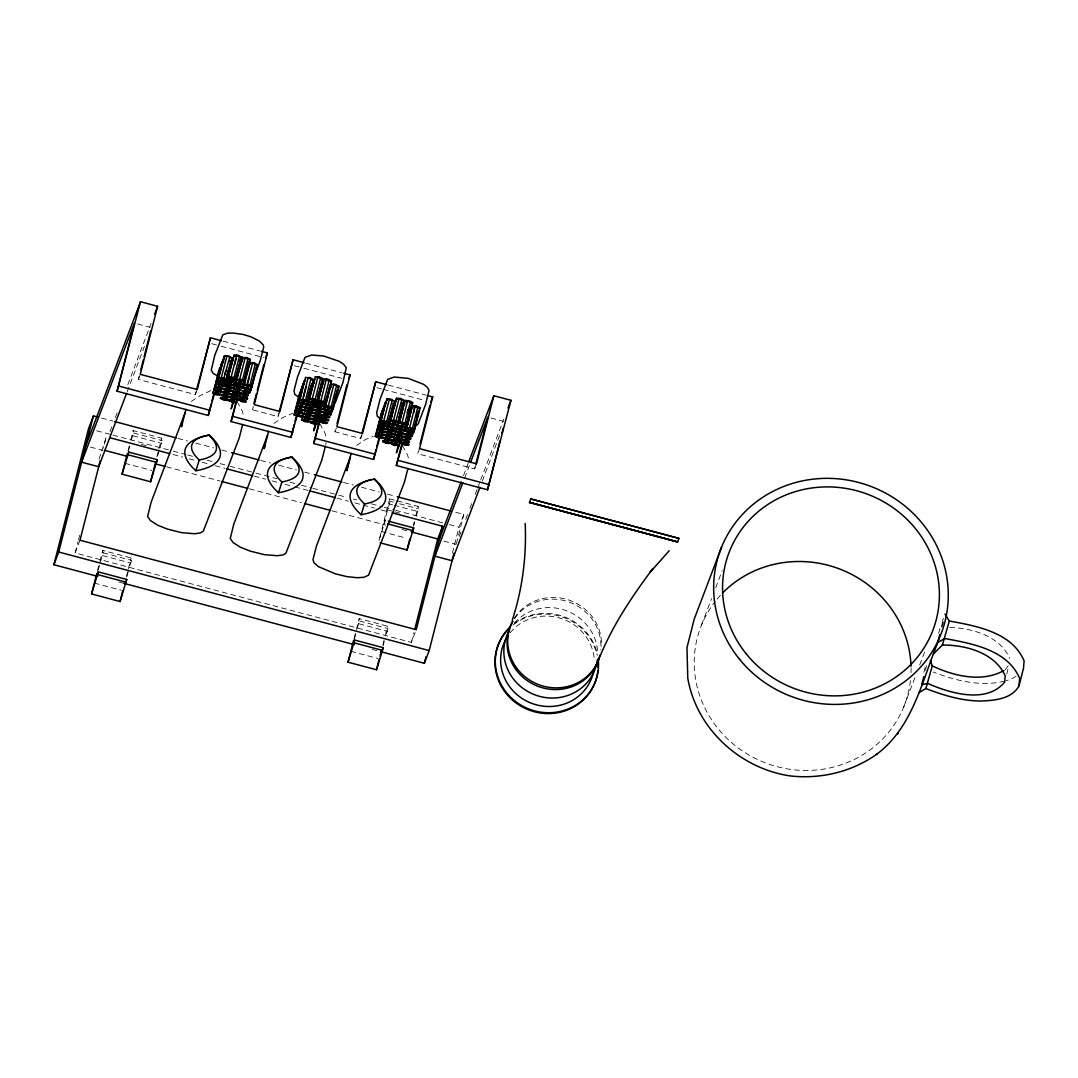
<?xml version="1.0" encoding="UTF-8"?>
<svg xmlns="http://www.w3.org/2000/svg" width="1078" height="1078" viewBox="0 0 1078 1078"><rect width="100%" height="100%" fill="white"/><g stroke="black" fill="none" stroke-linecap="round" stroke-linejoin="round"><path stroke-width="0.75" stroke-dasharray="5 3.75" d="M325.596 445.214L326.176 442.721M415.165 632.516L411.405 642.407L75.164 552.947L78.034 541.628M78.451 540.011L79.691 535.173M99.028 459.201L106.331 436.779L103.448 448.098M196.789 390.775L195.334 394.588L138.348 379.429L139.17 376.195M97.505 570.626L99.095 564.4M99.89 561.288L102.666 550.4L131.152 557.973L131.597 560.385L129.306 567.351M128.012 450.833L129.198 446.171M130.788 439.945L133.16 430.607L161.66 438.194L162.104 440.606L157.536 456.479M98.152 570.168L103.111 552.812L102.666 550.4M128.659 450.375L129.791 445.928M131.314 439.986L133.605 433.033L133.16 430.607M126.395 576.649L127.595 571.973M128.376 568.861L131.152 557.973M156.903 456.856L158.089 452.194M158.884 449.081L161.66 438.194M127.029 576.258L128.538 570.316M195.334 394.588L196.156 391.354M279.903 411.486L277.976 416.58L252.333 409.748L253.155 406.527M277.976 416.58L278.798 413.346M362.06 434.744L360.618 438.557L334.962 431.739L335.784 428.505M360.618 438.557L361.44 435.323M353.975 638.85L355.551 632.624M356.346 629.512L359.122 618.624L387.622 626.21L388.067 628.622L385.762 635.575M389.63 498.844L378.93 540.846L384.523 523.032L385.223 520.31L383.606 524.555L390.074 501.257L389.63 498.844L394.373 500.111M354.622 638.392L356.508 630.967M357.263 628.002L359.567 621.036L359.122 618.624M382.865 644.873L384.051 640.211M385.237 635.535L387.622 626.21M413.373 525.094L414.168 521.981M415.744 515.756L418.129 506.431L395.963 500.529M383.121 645.978L384.253 641.518M413.615 526.199L414.76 521.739M416.27 515.796L418.574 508.843L418.129 506.431M411.405 642.407L413.885 632.705M452.41 553.095L459.012 527.169L463.836 514.449L454.094 511.861M419.531 448.637L417.604 453.73L474.589 468.89L475.425 465.656M456.412 543.622L463.836 514.449M923.859 672.335L925.463 666.015M925.369 670.422L926.986 664.102M938.668 633.352L940.676 625.456M1006.717 674.046L1008.738 666.069M110.01 431.591L111.789 426.901M115.359 417.496L117.152 412.807M127.851 384.603L151.068 323.521M127.191 391.745L144.398 346.456M138.348 379.429L139.79 375.616M75.164 552.947L79.988 540.226M252.333 409.748L253.29 407.214M334.962 431.739L336.417 427.926M463.513 475.627L468.27 463.095M464.631 478.08L469.375 465.588M474.589 468.89L476.53 463.796M459.188 536.561L462.166 528.732M465.736 519.34L467.515 514.637M469.9 508.371L471.679 503.669M475.25 494.276L477.042 489.574M477.635 488.011L503.817 419.086M482.311 481.071L497.147 442.02M497.74 440.457L500.125 434.205M701.522 625.051L711.547 598.64M715.684 587.753L722.179 570.666M903.741 706.912L915.559 675.825M919.682 664.951L925.005 650.964M942.307 621.171L943.385 618.314M1005.316 669.748L1008.186 665.8M191.278 401.447L200.171 395.559L211.557 390.249L210.978 390.667M273.906 423.425L282.813 417.55L292.529 413.373M356.548 445.416L365.455 439.528L373.19 436.374M1016.082 676.27L1010.517 679.504L1006.219 680.636M1004.777 681.026C980.872 687.131 955.836 680.69 933.346 672.079M949.691 627.504C972.073 627.989 1000.047 636.128 1009.655 658.321M223.106 341.147L259.515 350.835M305.748 363.138L342.157 372.826M388.376 385.115L426.376 395.222M137.526 323.979L149.963 327.294M211.679 343.707L219.589 345.809M221.179 346.24L263.921 357.613M294.307 365.698L302.231 367.8M303.807 368.218L341.807 378.324M376.95 387.676L381.693 388.942M383.283 389.36L424.449 400.315M490.881 417.994L503.305 421.296M101.521 418.062L112.894 421.08M177.883 438.382L187.626 440.969M195.751 443.125L213.633 447.882M221.745 450.052L229.87 452.208M260.741 460.427L270.497 463.014M278.623 465.17L296.49 469.927M304.616 472.097L312.741 474.253M343.612 482.472L353.355 485.06M361.48 487.216L379.348 491.972M387.474 494.142L395.599 496.298M133.605 433.033L162.104 440.606M390.074 501.257L393.241 502.092M399.574 503.776L418.574 508.843M132.917 435.755L161.417 443.327M389.387 503.978L392.54 504.814M394.13 505.245L417.873 511.565M96.683 430.782L111.317 434.663M112.934 435.094L171.429 450.658M173.046 451.089L186.049 454.552M187.68 454.983L192.544 456.277M207.178 460.171L213.673 461.896M220.168 463.634L228.293 465.79M229.924 466.222L254.287 472.703M255.917 473.134L277.033 478.753M290.036 482.216L299.778 484.804M301.409 485.235L311.151 487.835M312.782 488.267L337.158 494.748M338.775 495.179L346.9 497.349M353.395 499.074L356.656 499.936M371.277 503.83L382.65 506.849M384.267 507.28L394.103 509.907M395.639 510.312L442.762 522.843M449.256 524.582L459.012 527.169M141.474 444.446L147.807 446.13M386.854 509.732L393.187 511.417M394.764 511.834L401.097 513.519M172.938 454.498L182.681 457.099M189.176 458.824L195.67 460.549M202.165 462.273L208.674 464.012M215.169 465.736L224.911 468.324M254.152 476.112L265.525 479.131M272.02 480.869L276.898 482.162M285.01 484.318L293.135 486.474M294.766 486.919L307.756 490.369M336.996 498.144L348.369 501.176M354.864 502.9L361.359 504.625M362.99 505.07L374.362 508.088M380.857 509.813L388.983 511.983M166.484 466.787L220.087 481.044M249.328 488.819L301.301 502.658M332.172 510.864L385.776 525.121M402.013 529.446L412.106 532.128M90.431 447.087L102.868 450.388M443.786 541.089L456.21 544.403M124.846 463.284L151.755 470.439M381.302 531.508L406.635 538.245M103.111 552.812L131.597 560.385M359.567 621.036L388.067 628.622M102.41 555.534L130.91 563.107M358.88 623.758L387.379 631.344M118.809 581.999L123.552 583.265M372.099 649.387L381.599 651.92M94.338 583.063L121.248 590.218M350.808 651.301L377.718 658.456M402.431 445.659L407.659 455.132L408.818 460.01M319.802 423.667L325.017 433.14L326.176 438.018M237.16 401.676L242.375 411.163L243.534 416.041M514.61 618.529A47.203 44.926 20.8 0 1 569.278 602.117A47.203 44.926 20.8 0 1 600.729 649.845M514.502 622.99A47.203 44.926 20.8 0 1 566.071 610.593A47.203 44.926 20.8 0 1 597.684 653.268M510.19 632.759A47.203 44.926 20.8 0 1 561.288 618.529A47.203 44.926 20.8 0 1 594.396 660.275M514.543 623.246A51.933 49.413 20.8 0 1 597.616 655.37M512.912 625.105A51.933 49.413 20.8 0 1 596.956 654.602M514.327 618.233A47.203 44.926 20.8 0 1 568.254 599.84A47.203 44.926 20.8 0 1 601.497 646.463M910.438 680.636A109.08 103.811 20.8 0 1 763.467 762.119A109.08 103.811 20.8 0 1 715.105 601.564M717.099 599.085A109.08 103.811 20.8 0 1 721.371 594.261M911.058 667.821A109.08 103.811 20.8 0 1 911.018 672.659"/><path stroke-width="1.5" d="M918.631 692.858L925.867 688.546C943.452 695.31 961.711 700.902 980.737 701.05C994.361 700.444 1011.649 699.231 1019.033 685.837L1019.64 678.399C1007.58 649.872 972.208 643.512 944.854 638.553L937.779 642.448C921.784 681.795 912.5 727.69 876.414 754.492C851.391 771.956 820.87 779.232 790.619 775.971C740.128 768.735 696.496 728.849 687.764 678.129L686.969 647.595L694.205 619.163L721.586 547.112M182.425 422.98L181.508 426.713L185.888 409.37M265.053 444.958L264.15 448.691L268.53 431.348M97.775 576.407L53.9 564.737L88.558 428.613L93.395 415.906L98.273 417.199M53.9 564.737L58.724 552.017L93.395 415.906M214.738 392.608L208.27 415.475L117.084 391.22L134.413 323.157L81.605 462.179L98.704 466.734L126.598 393.308M117.084 391.22L140.504 301.732L157.604 306.287L140.275 374.349L197.274 389.508L210.439 337.778L221.516 340.729M100.214 460.791L79.988 540.226L416.243 629.687L442.586 526.239L392.23 512.845M140.814 369.727L143.28 360.039M144.102 356.805L150.691 330.933M97.397 573.132L96.643 576.11L98.26 571.866L126.746 579.452L120.062 601.537L91.563 593.951L96.724 573.725M127.15 456.317L128.754 452.086L157.253 459.659L150.57 481.758L122.07 474.172L127.217 453.946M91.563 593.951L98.26 571.866M122.07 474.172L128.754 452.086M120.062 601.537L122.838 590.65M150.57 481.758L153.345 470.857M153.736 469.307L154.922 464.645M196.573 389.737L210.439 337.778M212.945 393.093L220.963 394.413L212.865 393.322L219.252 370.374M213.983 390.223L222.081 391.449L215.155 389.198L214.306 389.374L221.758 392.298L213.983 390.344L219.521 368.447L220.37 368.272M215.101 387.258C227.781 386.881 222.796 391.327 215.519 386.315C224.911 388.74 223.402 390.735 215.101 387.258L221.502 364.445M208.27 415.475L211.153 404.156M211.975 400.922L213.619 394.467M223.685 361.615L222.095 361.669L216.557 383.445L223.483 386.557L222.068 385.318L216.233 384.294L221.785 362.518L222.634 362.343M231.002 360.645L225.14 383.391L218.618 382.124L217.365 381.329L223.752 358.516M218.807 377.516L224.359 355.727L228.927 356.036L229.83 356.724L223.739 378.823L226.272 380.426L218.484 378.365L226.596 379.577L218.807 377.516L223.658 378.944L223.645 380.197L220.801 379.564L226.986 355.969M224.938 374.16L225.72 371.048M216.651 383.35L224.251 385.614L226.326 377.731M227.108 374.632L228.307 369.956M226.272 380.426L231.824 358.651L231.244 358.098M225.1 385.722C234.681 387.406 234.546 391.597 225.1 385.722L232.134 357.802L228.981 356.899M236.001 377.044L233.926 384.913L225.908 383.728L231.46 361.817L232.309 361.642M236.864 373.231L233.603 385.762L226.34 383.013L232.309 360.78M240.111 359.526L240.69 360.079L234.815 382.703L233.239 382.744L227.364 379.779L235.139 381.733L227.04 380.628L233.441 357.815M228.253 377.569L234.734 379.86L235.934 379.618L228.482 376.815L236.257 378.769L228.172 377.785L234.034 355.039L234.883 354.864L241.809 357.114L234.465 385.991L242.146 388.04L244.625 378.607M231.123 377.179L236.661 355.268L238.251 355.228L239.505 356.036L233.966 377.812C232.417 382.959 228.267 374.726 233.966 377.812M234.505 365.132L236.082 358.907M236.783 373.931L239.168 364.607M235.947 379.739L241.499 357.963L239.868 357.047L241.809 357.114M248.331 361.656L249.234 362.235L243.695 384.132L237.227 383.795L235.583 382.906L241.135 361.13L241.984 360.955M243.695 384.132L235.907 382.178L241.984 360.092M236.715 379.941L243.561 380.359L244.814 381.167L237.039 379.092L244.49 382.016L236.715 379.941L242.577 357.317L246.835 358.462M232.686 402.795L231.15 408.845L233.239 402.862M239.666 379.321L245.205 357.546L246.795 357.505L248.061 358.3L242.51 380.089C240.866 385.398 236.769 376.842 242.51 380.089M296.962 416.202L290.912 437.452L231.069 421.538L236.015 402.148M231.069 421.538L239.181 392.203M245.339 376.209L248.115 365.321M235.678 382.811L243.372 384.981L248.614 362.787M244.49 382.016L250.365 359.378L247.522 358.489M243.412 387.204L251.107 389.374L243.332 387.42L245.312 379.523M247.293 371.748L248.87 365.523M251.915 387.258L249.395 385.776L250.972 385.601L252.239 386.409L244.127 385.183L250.002 362.558L254.219 362.747L255.473 363.542L249.934 385.331L244.45 384.334L251.915 387.258L257.79 364.62L253.896 363.596L254.583 363.838M244.127 385.183C254.3 383.768 245.838 391.314 247.078 384.563L252.629 362.787M247.307 385.089L249.287 377.313M249.988 392.338C241.58 388.821 240.071 390.842 249.57 393.281C242.065 388.228 237.349 392.742 249.988 392.338L253.155 379.887M250.797 390.223L243.008 388.147L250.797 390.223L256.362 367.18M242.658 424.476L239.195 438.086L203.284 531.252L200.292 532.936L194.673 533.745L181.576 532.653L167.454 529.082L157.631 525.175L150.341 520.472L147.619 516.443L151.163 502.105L184.985 413.09M253.977 403.293L256.443 393.591M257.265 390.357L263.854 364.499M261.105 351.253L267.425 352.937L254.26 404.668L279.903 411.486L293.081 359.769L304.158 362.72M279.202 411.729L293.081 359.769M294.065 414.801L302.177 416.027L294.388 413.952L300.641 416.997L301.84 416.741L294.065 414.801L299.617 393.025L301.193 392.971M302.271 389.077L301.058 389.212L295.507 410.987L302.392 412.362L302.77 413.238L295.197 411.958L301.274 389.859M296.315 408.872L304.427 410.085L296.315 408.872L302.19 386.234L303.403 386.113M307.136 400.895L305.465 407.214L297.447 406.015L303.309 383.269L304.522 383.148M311.825 383.93L306.678 404.156L299.468 403.617L298.579 402.929L304.117 381.154C307.176 381.396 302.837 380.143 305.653 380.17M311.502 384.779L306.354 405.005L299.199 402.498L304.441 380.305M300.021 399.116L307.486 402.04L300.021 399.116L305.573 377.34L308.497 377.987M290.912 437.452L294.2 424.53M295.022 421.296L296.679 414.828M302.648 399.345L308.2 377.569L309.777 377.529L311.043 378.324L305.505 400.113C287.705 398.995 313.752 403.051 306.165 400.302C302.891 405.112 299.59 397.297 305.505 400.113M303.659 396.758L306.435 385.87M305.236 407.969L297.771 405.045L305.236 407.969L309.197 392.419M307.931 397.782L310.302 388.457M306.085 408.077L312.566 410.368L313.779 410.125L306.314 407.322L314.102 409.397L306.004 408.292L313.348 379.416L309.831 378.459L311.043 378.324M316.811 400.207L315.14 406.527L307.446 404.358L314.816 407.376L307.122 405.328L312.593 384.132M321.581 382.528L316.029 404.304L309.143 402.929L308.254 402.242L314.331 380.278M308.254 402.242C320.031 401.717 317.013 406.325 308.564 401.393L314.116 379.618L315.328 379.483M309.467 399.17L316.218 399.695L317.484 400.49L309.696 398.429L317.161 401.339L309.373 399.278L315.248 376.64L322.726 378.311L315.989 406.635L323.454 409.546L315.989 406.635M312.324 398.658L317.875 376.882L319.452 376.828L320.718 377.637L315.18 399.412C313.563 404.654 309.399 396.232 315.18 399.412M317.606 397.095L318.792 392.432M330.057 385.52L324.909 405.732L317.121 403.671L324.586 406.581L317.107 404.924L322.659 381.881L323.872 381.76M328.103 380.938C330.717 381.666 327.618 378.661 331.579 380.992L325.704 403.617L324.491 403.751L317.929 401.542L324.006 379.577M317.929 401.542C329.693 401.016 326.93 405.665 318.253 400.693L323.791 378.917C327.537 378.688 327.995 380.48 325.745 379.968M325.704 403.617L320.786 401.043L326.418 379.146L327.631 379.025L329.275 379.914L323.723 401.69C321.325 406.217 321.271 400.154 318.253 400.693M314.17 429.327L315.328 424.799L313.779 430.823L315.881 424.84M379.604 438.194L373.554 459.444L313.711 443.53L320.705 416.041M313.711 443.53L321.406 415.812M323.777 408.71L315.665 407.484L323.683 408.805L326.553 397.809M324.586 406.581L330.124 384.806M337.441 389.778L331.472 412.012L324.545 409.034L329.289 390.236M325.34 406.783L331.216 384.159L332.806 384.118L339.004 386.234L333.129 408.858L325.34 406.783L333.452 408.01L332.186 407.214L325.664 405.934L333.129 408.858M328.291 406.177L333.843 384.388L335.433 384.347L336.686 385.156L331.148 406.932C329.545 412.119 325.367 403.792 331.148 406.932M330.879 414.787L323.413 411.877L329.935 413.144L331.202 413.939L323.09 412.726L330.784 414.895L332.859 407.012M334.84 399.237L336.026 394.575M332.32 410.974L324.222 409.748L332.32 410.974L337.872 389.198M325.3 446.454L321.837 460.063L285.913 553.23L282.935 554.927L277.315 555.722L264.218 554.644L250.083 551.074L240.273 547.166L232.969 542.45L230.261 538.421L233.805 524.083L267.613 435.081M337.023 423.654L346.9 384.859M343.734 373.244L350.067 374.928L336.902 426.659L362.545 433.477L375.71 381.747L386.8 384.698M351.159 453.339L346.793 470.682L350.256 457.059L316.447 546.074L312.97 559.684L314.089 562.837L318.576 566.705L335.46 573.86L346.86 576.622L357.209 577.727L363.933 577.296L368.555 575.221L404.479 482.055L407.942 468.445M361.844 433.706L375.71 381.747M375.279 436.401C385.223 436.711 385.439 440.835 375.279 436.401L381.14 413.777L382.003 413.602M376.491 433.343L382.973 435.633L384.186 435.391L376.721 432.588L384.509 434.663L376.411 433.558L382.272 410.812L383.121 410.637M384.253 407.673L383.404 407.848L377.852 429.623L384.792 432.736L383.364 431.496L377.529 430.472L383.081 408.697L384.294 408.562M389.94 416.283L386.679 428.828L381.814 428.411L378.984 426.659L381.262 426.861L386.355 429.677L378.769 427.764L384.523 404.883L385.385 404.695M385.654 401.905L380.103 423.694L387.042 426.794L385.614 425.554L379.793 424.665L385.331 402.754C387.581 402.835 384.536 401.865 386.503 401.73M380.911 421.565L386.786 398.941L390.627 399.049L392.257 399.938L386.719 421.714L381.235 420.716L384.428 422.522L389.023 422.792L386.18 421.902L388.686 423.519L387.487 423.775L380.911 421.565L386.476 422.441L385.533 423.6L383.229 422.778L389.414 399.183M373.554 459.444L376.02 449.742M376.842 446.508L378.486 440.053M387.568 426.605L392.715 406.379M380.197 423.587L387.891 425.756L393.443 403.981L392.864 403.428M388.7 423.641L394.561 401.016L390.667 399.978L392.257 399.938M387.528 428.936L394.993 431.847L387.541 429.057L391.893 411.823M400.8 410.92L396.448 428.033L388.632 427.225L394.198 404.183L395.06 404.007M402.539 402.727L397.566 425.069L391.098 424.732L389.468 423.843L395.006 402.067C397.256 402.134 394.211 401.164 396.178 401.043M402.39 405.692L397.243 425.918L390.088 423.411L395.33 401.218M399.089 398.604L393.537 420.258C390.681 424.449 402.593 423.438 390.586 420.878L396.461 398.254L400.666 398.442L401.932 399.237L395.842 421.35L398.698 422.104L390.91 420.029L398.375 422.953L404.237 400.329L401.663 399.399M397.203 428.236L404.978 430.189L396.893 429.206L404.668 431.16L397.203 428.236L403.28 406.271M411.365 405.153L405.8 428.195L399.278 426.928L398.011 426.12L403.873 403.495L404.735 403.32M399.224 423.061L407.241 424.247L399.143 423.155L404.681 401.38L408.899 401.555L406.595 400.477L405.005 400.531L399.453 422.306L406.918 425.217L412.362 403.185M406.918 425.217L402 422.657L407.632 400.76L408.845 400.625L410.489 401.515L404.937 423.29C402.094 428.923 402.849 421.323 399.547 422.212M397.957 446.764L396.421 452.814L401.932 437.857M407.174 412.726L407.956 409.613M404.991 430.311L407.363 420.972M408.158 417.86L410.233 408.117M468.863 461.532L493.859 395.747L510.959 400.288L487.539 489.762L396.34 465.507L402.107 442.883M418.776 410.395L413.534 432.588L408.589 432.265L406.056 430.917L412.793 402.593L410.489 401.515M396.34 465.507L402.39 444.257M406.649 428.303L414.666 429.623L406.568 428.518L411.715 408.171M406.878 427.548L412.429 405.773L419.315 407.147L420.218 407.834L414.343 430.459L406.878 427.548L414.343 430.459M353.112 644.334L354.716 640.089L383.216 647.676L376.532 669.761L348.032 662.188L353.571 640.399M348.032 662.188L354.716 640.089M409.519 427.899L415.057 406.002L416.27 405.867L417.9 406.756L412.362 428.532C410.799 433.733 406.675 425.406 412.362 428.532M413.696 412.753L415.057 406.002M412.416 435.552C406.271 433.275 398.537 433.801 411.823 436.563C405.827 431.079 399.925 434.555 412.322 435.647L415.973 421.552M416.768 418.439L417.658 413.359M413.211 433.437C404.668 428.977 403.415 432.494 413.211 433.437L418.763 411.648M420.07 444.028L429.947 405.234M427.953 395.653L432.709 396.92L419.531 448.637L476.53 463.796L493.859 395.747M376.532 669.761L379.294 658.874M380.089 655.761L381.275 651.099M380.116 542.827L407.026 549.982L409.802 539.094M407.026 549.982L413.723 527.897L388.39 521.159M414.707 629.471L437.749 538.96L442.586 526.239M380.48 651.611L424.341 663.28L425.999 656.798M475.829 464.039L487.768 417.159L470.56 462.462M424.341 663.28L429.179 650.573L453.946 553.31M487.539 489.762L499.909 441.158M501.971 433.06L503.21 428.195M529.473 502.631L530.834 498.966L678.938 538.38L677.577 542.032L529.541 502.361L676.027 541.331M530.834 498.966L678.938 538.38M923.765 676.741L921.757 684.638L927.794 683.452C949.934 693.316 986.761 704.136 1004.683 682.024L1005.181 675.866C995.021 652.85 965.672 644.779 942.374 645.062L933.44 653.888M937.779 642.448L939.787 634.551M941.808 626.655L943.007 621.912M930.395 660.369L932.268 665.908L925.867 688.546M945.015 614.015L949.314 621.022L942.374 645.062M1019.033 685.837L1023.494 668.293L1024.1 660.868C1012.053 632.341 976.668 625.968 949.314 621.022M512.239 620.214C522.426 589.127 526.67 556.14 525.175 523.477M195.859 470.763L199.282 459.983A82.09 25.09 14.3 0 0 208.741 435.054L209.388 435.162A117.273 35.83 14.3 0 1 195.859 470.763A117.273 35.83 14.3 0 1 209.388 435.162M278.501 492.754L281.924 481.96A82.09 25.09 14.3 0 0 291.383 457.045L292.03 457.153A117.273 35.83 14.3 0 1 278.501 492.754A117.273 35.83 14.3 0 1 292.03 457.153M364.553 503.952A82.09 25.09 14.3 0 0 374.026 479.023L374.659 479.131A117.273 35.83 14.3 0 0 361.143 514.732L364.553 503.952A82.09 25.09 14.3 0 1 371.789 479.467M85.768 445.847L140.504 301.732M154.639 314.116L157.604 306.287M155.65 463.904L157.253 459.659M125.142 583.683L126.746 579.452M254.085 376.882L260.216 360.753L263.692 347.143L263.328 345.027L259.582 341.187L251.134 336.888L242.995 334.423L232.929 333.008L227.471 333.196L222.809 334.827L214.832 355.147L211.261 370.185L213.282 373.554L217.837 376.02M265.498 358.031L267.425 352.937M348.625 378.742L350.067 374.928M430.782 402L432.709 396.92M412.106 532.128L413.723 527.897M381.599 651.92L383.216 647.676M439.123 539.849L461.128 481.893M462.839 482.769L434.96 556.181L452.059 560.735L479.939 487.31M507.981 408.117L510.959 400.288M252.697 380.494L252.98 379.82M600.325 655.572C613.449 624.095 632.53 595.703 652.918 568.537L650.209 572.149L669.222 550.737M232.134 357.802L231.285 357.977M231.015 360.766L230.166 360.941M217.365 381.329L221.206 381.396L225.14 383.391M221.448 377.866L224.291 378.499M216.233 384.294L224.345 385.52M240.69 360.079L239.842 361.117M244.881 358.395L245.218 357.667M227.04 380.628L231.986 380.952L234.815 382.703M248.061 358.3L247.724 359.028L249.139 359.54M226.232 382.757L233.697 385.668M225.908 383.606L234.02 384.819M250.271 359.486L249.517 360.416M249.234 362.356L248.385 362.531M235.907 382.057L243.372 384.981M234.452 385.87L238.305 385.951L242.24 387.945M257.696 364.728L256.2 364.674L256.928 364.809M247.078 384.563L249.934 385.331M313.267 379.51C311.394 379.2 313.954 380.238 312.175 380.44M298.889 402.081L306.354 405.005M298.579 402.929L306.678 404.156M297.447 405.894L305.559 407.12M323.023 378.715L320.705 378.634M295.507 410.987L302.972 413.898L295.197 411.836M326.095 379.995L326.418 379.146M308.564 401.393L316.029 404.304M329.275 379.914L328.494 380.979M307.122 405.207L315.234 406.433M331.579 380.992C329.329 380.911 332.374 381.895 330.407 382.016M316.797 404.519L324.909 405.732M320.88 400.935L323.723 401.69M339.004 386.234L336.727 386.032M324.545 408.912L332.011 411.823M401.609 400.086L403.388 400.504M379.779 424.543L387.891 425.756M383.862 420.959L386.719 421.714M378.661 427.508L386.759 428.734M377.866 429.745L385.641 431.699L377.529 430.472M390.586 420.878L395.532 421.202L398.375 422.953M389.778 422.994L397.243 425.918M389.468 423.843L397.566 425.069M393.537 420.258L396.394 421.026M388.336 426.807L392.19 426.888L396.111 428.761L394.912 429.017L388.659 425.958L396.448 428.033M412.214 406.878L416.701 406.891M398.011 426.12L404.856 426.538L406.123 427.346L401.164 427.023L398.334 425.271L405.8 428.195M402.094 422.536L404.937 423.29M420.218 407.834L417.577 407.74M405.759 430.513L413.534 432.588M897.475 733.929L898.297 733.134M876.414 754.492L877.142 753.791M333.843 404.061L335.339 402.485L342.858 382.73L346.281 367.679L343.356 364.027L338.977 361.224L323.521 355.969L311.636 355.026L304.993 357.384L297.474 377.125L294.011 390.735L294.725 394.292L298.754 397.256M1003.928 670.556C981.883 682.805 953.895 676.122 932.268 665.908M407.403 401.515L407.632 400.76M415.03 426.672L418.251 423.789L425.5 404.722L429.044 390.384L427.373 387.352L423.533 384.294L408.266 378.391L394.279 377.017L387.635 379.362L380.116 399.116L376.653 412.726L377.367 416.27L379.645 418.291M230.153 361.804L230.113 361.063M220.384 367.409L220.424 368.15M303.524 383.93L303.565 384.671M302.392 386.894L302.433 387.649M415.259 406.662L412.429 405.773M234.559 355.713L233.71 355.888L234.613 356.575M224.884 356.4L224.035 356.575L224.601 357.141M243.102 357.99L242.254 358.166L243.156 358.853M223.752 359.365L222.903 359.54L223.806 360.241M250.527 363.219L249.678 363.407L250.581 364.094M221.502 365.307L220.653 365.482L221.556 366.17M249.409 366.197L248.56 366.493M219.252 371.236L218.403 371.411L219.292 372.099M321.85 379.739L322.713 379.564L320.745 378.513M337.832 387.258L338.667 386.962L337.05 386.167M399.291 399.143L401.083 399.426M410.152 402.498L411.203 402.646L410.246 402.256M393.928 406.972L393.079 407.268M335.837 385.331C332.859 384.267 332.671 386.247 333.843 384.388M314.197 382.447L312.984 382.582L313.887 383.269M322.753 384.725L321.54 384.859L322.106 385.412M331.296 387.002L330.394 387.541M313.078 385.412C310.424 385.533 314.358 386.409 311.542 386.517M397.351 398.968L396.246 399.359M301.139 392.042L299.94 392.298L300.816 392.891M246.849 358.435L244.531 358.368M249.153 359.513L247.428 358.745M319.506 377.758C316.326 376.788 317.175 378.715 317.875 376.882M119.025 386.126L210.21 410.381M232.996 416.458L292.839 432.372M315.638 438.436L375.481 454.364M398.281 460.427L489.466 484.682M529.514 502.496L677.617 541.897M114.511 421.525L176.253 437.951M231.5 452.639L259.124 459.996M314.358 474.684L341.982 482.041M397.23 496.729L450.847 510.999M109.579 437.641L169.677 453.636M226.542 468.768L252.522 475.681M309.386 490.8L335.379 497.713M128.066 454.808L156.566 462.381M387.689 523.881L413.022 530.619M104.755 450.361L127.487 456.412M155.111 463.756L164.853 466.356M221.704 481.475L247.697 488.388M304.548 503.52L330.542 510.433M411.769 532.047L437.749 538.96M58.724 552.017L429.179 650.573M97.559 574.587L126.059 582.174M354.029 642.811L382.515 650.398M123.768 583.319L354.487 644.698M400.706 399.399L399.386 398.9M403.024 400.477L401.501 399.83M418.992 407.996L417.671 407.497M395.141 405.84C392.379 405.018 396.057 404.991 394.211 404.304M386.598 403.563L385.331 402.754M406.958 401.568L405.005 400.531M397.351 398.941L396.461 398.254M387.366 400.477L386.786 398.941M384.307 408.535L383.404 407.848M382.852 412.348L382.272 410.812M238.615 356.319L235.664 355.929L236.661 355.268M242.024 361.817L241.135 361.13M233.481 359.54L232.902 358.004M232.349 362.518L231.46 361.817M222.674 363.205L221.785 362.518M220.424 369.134L219.521 368.447M403.859 404.749L404.776 404.183L403.886 403.617M381.127 415.043L382.03 414.504L381.154 413.898M384.536 405.005L385.425 405.571L384.32 405.988M599.584 656.475A47.203 44.926 20.8 0 1 537.033 685.945A47.203 44.926 20.8 0 1 512.818 621.359M597.32 660.005A47.203 44.926 20.8 0 1 536.292 695.35A47.203 44.926 20.8 0 1 509.598 629.835M594.099 668.481A47.203 44.926 20.8 0 1 533.071 703.826A47.203 44.926 20.8 0 1 506.377 638.311M598.142 658.618A51.933 49.413 20.8 0 1 530.645 709.661A51.933 49.413 20.8 0 1 509.571 627.49M597.899 670.826A51.933 49.413 20.8 0 1 524.824 708.233A51.933 49.413 20.8 0 1 509.247 628.339M597.994 661.097A51.933 49.413 20.8 0 1 598.155 667.578M600.23 654.791A47.203 44.926 20.8 0 1 538.501 684.584A47.203 44.926 20.8 0 1 512.656 621.13M722.489 593.102A109.08 103.811 20.8 0 1 840.234 569.224A109.08 103.811 20.8 0 1 911.018 666.204M374.659 479.131A117.273 35.83 14.3 0 1 361.143 514.732M281.924 481.96A82.09 25.09 14.3 0 1 291.383 457.045M199.282 459.983A82.09 25.09 14.3 0 1 208.741 435.054M217.769 380.386C224.736 384.806 230.301 382.313 217.769 380.386M220.397 380.615C217.796 385.574 227.242 381.248 220.397 380.615M219.279 383.579C216.691 388.511 225.976 384.213 219.279 383.579M218.147 386.544C215.573 391.53 224.938 387.164 218.147 386.544M213.269 392.244C220.707 397.445 223.133 394.561 213.269 392.244M217.015 389.508C214.414 394.467 223.86 390.142 217.015 389.508M215.896 392.486C213.296 397.445 222.647 393.066 215.896 392.486M230.072 379.928C227.579 384.94 236.864 380.507 230.072 379.928M224.871 386.476C231.905 389.71 238.009 386.746 224.871 386.476M228.954 382.892C226.367 387.878 235.664 383.485 228.954 382.892M224.062 388.592C231.864 394.225 233.872 389.913 223.658 389.535C232.228 392.271 235.786 390.573 224.062 388.592M227.822 385.857C225.235 390.896 234.627 386.423 227.822 385.857M222.944 391.557L230.638 393.726L222.944 391.557M222.62 392.405L230.315 394.575L222.62 392.405M226.69 388.821C224.143 393.766 233.441 389.495 226.69 388.821M221.812 394.521C228.765 398.954 234.33 396.434 221.812 394.521M221.489 395.37C230.032 399.628 232.902 396.408 221.489 395.37M225.571 391.786C222.984 396.825 232.376 392.352 225.571 391.786M220.68 397.486L228.374 399.655L220.68 397.486M220.357 398.334L228.064 400.504L220.357 398.334M224.44 394.75C221.839 399.709 231.285 395.383 224.44 394.75M234.869 384.927C241.836 389.347 247.401 386.854 234.869 384.927M223.308 397.728C220.734 402.646 230.018 398.361 223.308 397.728M238.629 382.191C236.015 387.218 245.447 382.771 238.629 382.191M233.737 387.891C241.189 393.093 243.615 390.209 233.737 387.891M233.414 388.74C240.542 391.934 246.417 388.969 233.414 388.74M237.497 385.156C235.017 390.276 244.288 385.681 237.497 385.156M232.619 390.869C240.65 396.448 243.278 393.335 232.619 390.869M232.296 391.705C239.329 394.952 245.434 391.988 232.296 391.705M236.365 388.134C233.791 393.052 243.076 388.767 236.365 388.134M231.487 393.834C239.276 399.466 241.297 395.154 231.069 394.777C239.653 397.512 243.21 395.815 231.487 393.834M235.247 391.098C232.619 396.178 242.078 391.637 235.247 391.098M230.355 396.798L238.049 398.968L230.355 396.798M230.045 397.647L237.739 399.817L230.045 397.647M234.115 394.063C231.622 399.089 240.906 394.642 234.115 394.063M229.237 399.763C237.268 405.341 239.895 402.242 229.237 399.763M228.913 400.612C235.947 403.859 242.051 400.881 228.913 400.612M232.996 397.027C230.382 402.054 239.761 397.566 232.996 397.027M231.864 399.992C229.264 404.964 238.696 400.639 231.864 399.992M246.04 387.433C243.466 392.365 252.751 388.08 246.04 387.433M241.162 393.133C248.614 398.334 251.026 395.451 241.162 393.133M240.839 393.982C247.953 397.176 253.842 394.211 240.839 393.982M244.922 390.398C242.469 395.545 251.659 390.896 244.922 390.398M240.03 396.111L247.738 398.267L240.893 397.849L239.626 397.054L247.414 399.116L240.03 396.111M243.79 393.376C241.229 398.321 250.541 394.036 243.79 393.376M238.912 399.076C245.865 403.495 251.43 400.976 238.912 399.076M238.588 399.925C247.253 404.223 249.773 400.895 238.588 399.925M242.671 396.34C240.057 401.353 249.49 396.92 242.671 396.34M241.539 399.305C239.06 404.425 248.317 399.817 241.539 399.305M301.611 402.215C298.997 407.241 308.443 402.795 301.611 402.215M296.733 407.915C304.171 413.117 306.597 410.233 296.733 407.915M300.493 405.193C298 410.3 307.27 405.705 300.493 405.193M299.361 408.158C296.733 413.184 306.112 408.724 299.361 408.158M298.229 411.122C295.642 416.162 305.047 411.688 298.229 411.122M297.11 414.087C294.55 419.032 303.861 414.76 297.11 414.087M311.286 401.528C308.834 406.662 318.023 402.027 311.286 401.528M310.168 404.493C307.58 409.478 316.959 405.099 310.168 404.493M305.276 410.192C312.243 414.626 317.808 412.106 305.276 410.192M304.953 411.041C313.617 415.34 316.15 412.012 304.953 411.041M309.036 407.457C306.421 412.483 315.867 408.036 309.036 407.457M304.158 413.157C311.596 418.358 314.021 415.475 304.158 413.157M303.834 414.006C310.949 417.199 316.838 414.235 303.834 414.006M307.904 410.422C305.424 415.542 314.695 410.947 307.904 410.422M303.026 416.135C311.057 421.714 313.685 418.601 303.026 416.135M302.702 416.97C309.736 420.218 315.841 417.253 302.702 416.97M306.785 413.4C304.198 418.318 313.482 414.033 306.785 413.4M301.894 419.099C309.696 424.732 311.704 420.42 301.49 420.043C310.06 422.778 313.617 421.08 301.894 419.099M305.653 416.364C303.039 421.377 312.485 416.943 305.653 416.364M304.522 419.329C302.042 424.449 311.313 419.841 304.522 419.329M319.843 403.805C317.255 408.724 326.54 404.439 319.843 403.805M314.951 409.505C322.753 415.138 324.761 410.826 314.547 410.449C323.117 413.184 326.674 411.486 314.951 409.505M318.711 406.77C316.137 411.742 325.516 407.376 318.711 406.77M313.833 412.47L321.527 414.639L313.833 412.47M313.509 413.319L321.204 415.488L313.509 413.319M317.579 409.734C314.978 414.693 324.424 410.368 317.579 409.734M312.701 415.434C320.018 420.433 324.963 416.014 312.283 416.377C320.624 419.908 322.066 417.833 312.701 415.434M316.46 412.699C313.873 417.631 323.157 413.346 316.46 412.699M311.569 418.399C319.021 423.6 321.446 420.716 311.569 418.399M311.246 419.248C318.374 422.441 324.249 419.477 311.246 419.248M315.328 415.663C312.876 420.811 322.066 416.162 315.328 415.663M310.451 421.377L318.145 423.533L311.299 423.115L310.033 422.32L317.821 424.382L310.451 421.377M314.197 418.641C311.65 423.587 320.961 419.302 314.197 418.641M313.078 421.606C310.464 426.618 319.897 422.185 313.078 421.606M327.254 409.047C324.788 414.087 334.005 409.613 327.254 409.047M322.376 414.747C329.329 419.18 334.894 416.647 322.376 414.747M322.053 415.596C330.596 419.854 333.466 416.634 322.053 415.596M326.135 412.012C323.548 417.051 332.94 412.578 326.135 412.012M321.244 417.712L328.938 419.881L322.106 419.463L320.934 418.56L328.628 420.73L321.244 417.712M325.004 414.976C322.403 419.935 331.849 415.609 325.004 414.976M320.126 420.676C327.429 425.675 332.388 421.255 319.708 421.619C328.035 425.15 329.491 423.075 320.126 420.676M323.885 417.941C321.298 422.872 330.582 418.587 323.885 417.941M322.753 420.905C320.179 425.891 329.545 421.525 322.753 420.905M382.825 423.829C380.251 428.748 389.535 424.462 382.825 423.829M381.706 426.794C379.254 431.928 388.43 427.292 381.706 426.794M380.574 429.758C378.001 434.744 387.366 430.365 380.574 429.758M375.696 435.458C382.65 439.891 388.215 437.372 375.696 435.458M379.443 432.723C376.869 437.708 386.247 433.343 379.443 432.723M378.324 435.687C375.831 440.808 385.102 436.213 378.324 435.687M392.5 423.128C389.886 428.155 399.291 423.681 392.5 423.128M387.298 429.677C394.413 432.871 400.302 429.906 387.298 429.677M391.381 426.106C388.767 431.052 398.227 426.726 391.381 426.106M386.49 431.806C394.521 437.385 397.149 434.272 386.49 431.806M386.167 432.655C393.214 435.889 399.318 432.925 386.167 432.655M390.249 429.071C387.676 433.989 396.947 429.704 390.249 429.071M385.372 434.771C393.16 440.403 395.181 436.091 384.954 435.714C393.537 438.45 397.095 436.752 385.372 434.771M389.118 432.035C386.53 437.075 395.936 432.601 389.118 432.035M384.24 437.735L391.934 439.905L384.24 437.735M383.916 438.584L391.61 440.754L383.916 438.584M387.999 435C385.385 439.959 394.844 435.633 387.999 435M383.108 440.7C390.425 445.699 395.37 441.279 382.703 441.643C391.031 445.174 392.486 443.098 383.108 440.7M386.867 437.964C384.294 442.896 393.564 438.611 386.867 437.964M385.735 440.929C383.283 446.076 392.473 441.428 385.735 440.929M401.056 425.406C398.564 430.526 407.834 425.918 401.056 425.406M396.165 431.106C404.196 436.698 406.824 433.585 396.165 431.106M395.842 431.955C402.889 435.202 408.993 432.224 395.842 431.955M399.925 428.37C397.31 433.343 406.662 428.977 399.925 428.37M395.047 434.07C402.835 439.703 404.856 435.404 394.629 435.013C403.212 437.749 406.77 436.064 395.047 434.07M398.793 431.335C396.165 436.428 405.638 431.874 398.793 431.335M393.915 437.048L399.008 439.851L401.286 440.053L394.764 438.786L393.497 437.991L401.609 439.204L393.915 437.048M397.674 434.313C395.208 439.352 404.412 434.879 397.674 434.313M392.783 440.013C400.585 445.645 402.593 441.333 392.379 440.956C400.949 443.691 404.506 441.993 392.783 440.013M396.542 437.277C393.955 442.317 403.347 437.843 396.542 437.277M391.664 442.977L399.359 445.147L392.513 444.729L391.341 443.826L399.035 445.996L391.664 442.977M395.41 440.242C392.81 445.201 402.256 440.875 395.41 440.242M394.292 443.206C391.718 448.138 400.989 443.853 394.292 443.206M408.468 430.648C405.988 435.768 415.259 431.16 408.468 430.648M403.59 436.347C411.621 441.94 414.248 438.827 403.59 436.347M403.266 437.196C410.3 440.444 416.404 437.466 403.266 437.196M407.349 433.612C404.776 438.544 414.046 434.259 407.349 433.612M402.458 439.312C411.675 445.834 412.187 440.026 402.054 440.39C410.88 442.815 412.322 440.983 402.458 439.312M406.217 436.577C403.603 441.603 413.049 437.169 406.217 436.577M401.339 442.29L406.433 445.093L408.71 445.295L402.188 444.028L400.922 443.233L409.034 444.446L401.339 442.29M405.085 439.554C402.606 444.662 411.877 440.067 405.085 439.554M403.967 442.519C401.339 447.545 410.718 443.085 403.967 442.519M739.575 659.318A118.014 112.301 20.8 0 0 940.353 635.67A118.014 112.301 20.8 0 0 812.974 479.171A118.014 112.301 20.8 0 0 739.575 659.318M746.488 654.171A109.08 103.811 20.8 0 0 932.079 632.314A109.08 103.811 20.8 0 0 814.335 487.66A109.08 103.811 20.8 0 0 746.488 654.171"/></g></svg>
